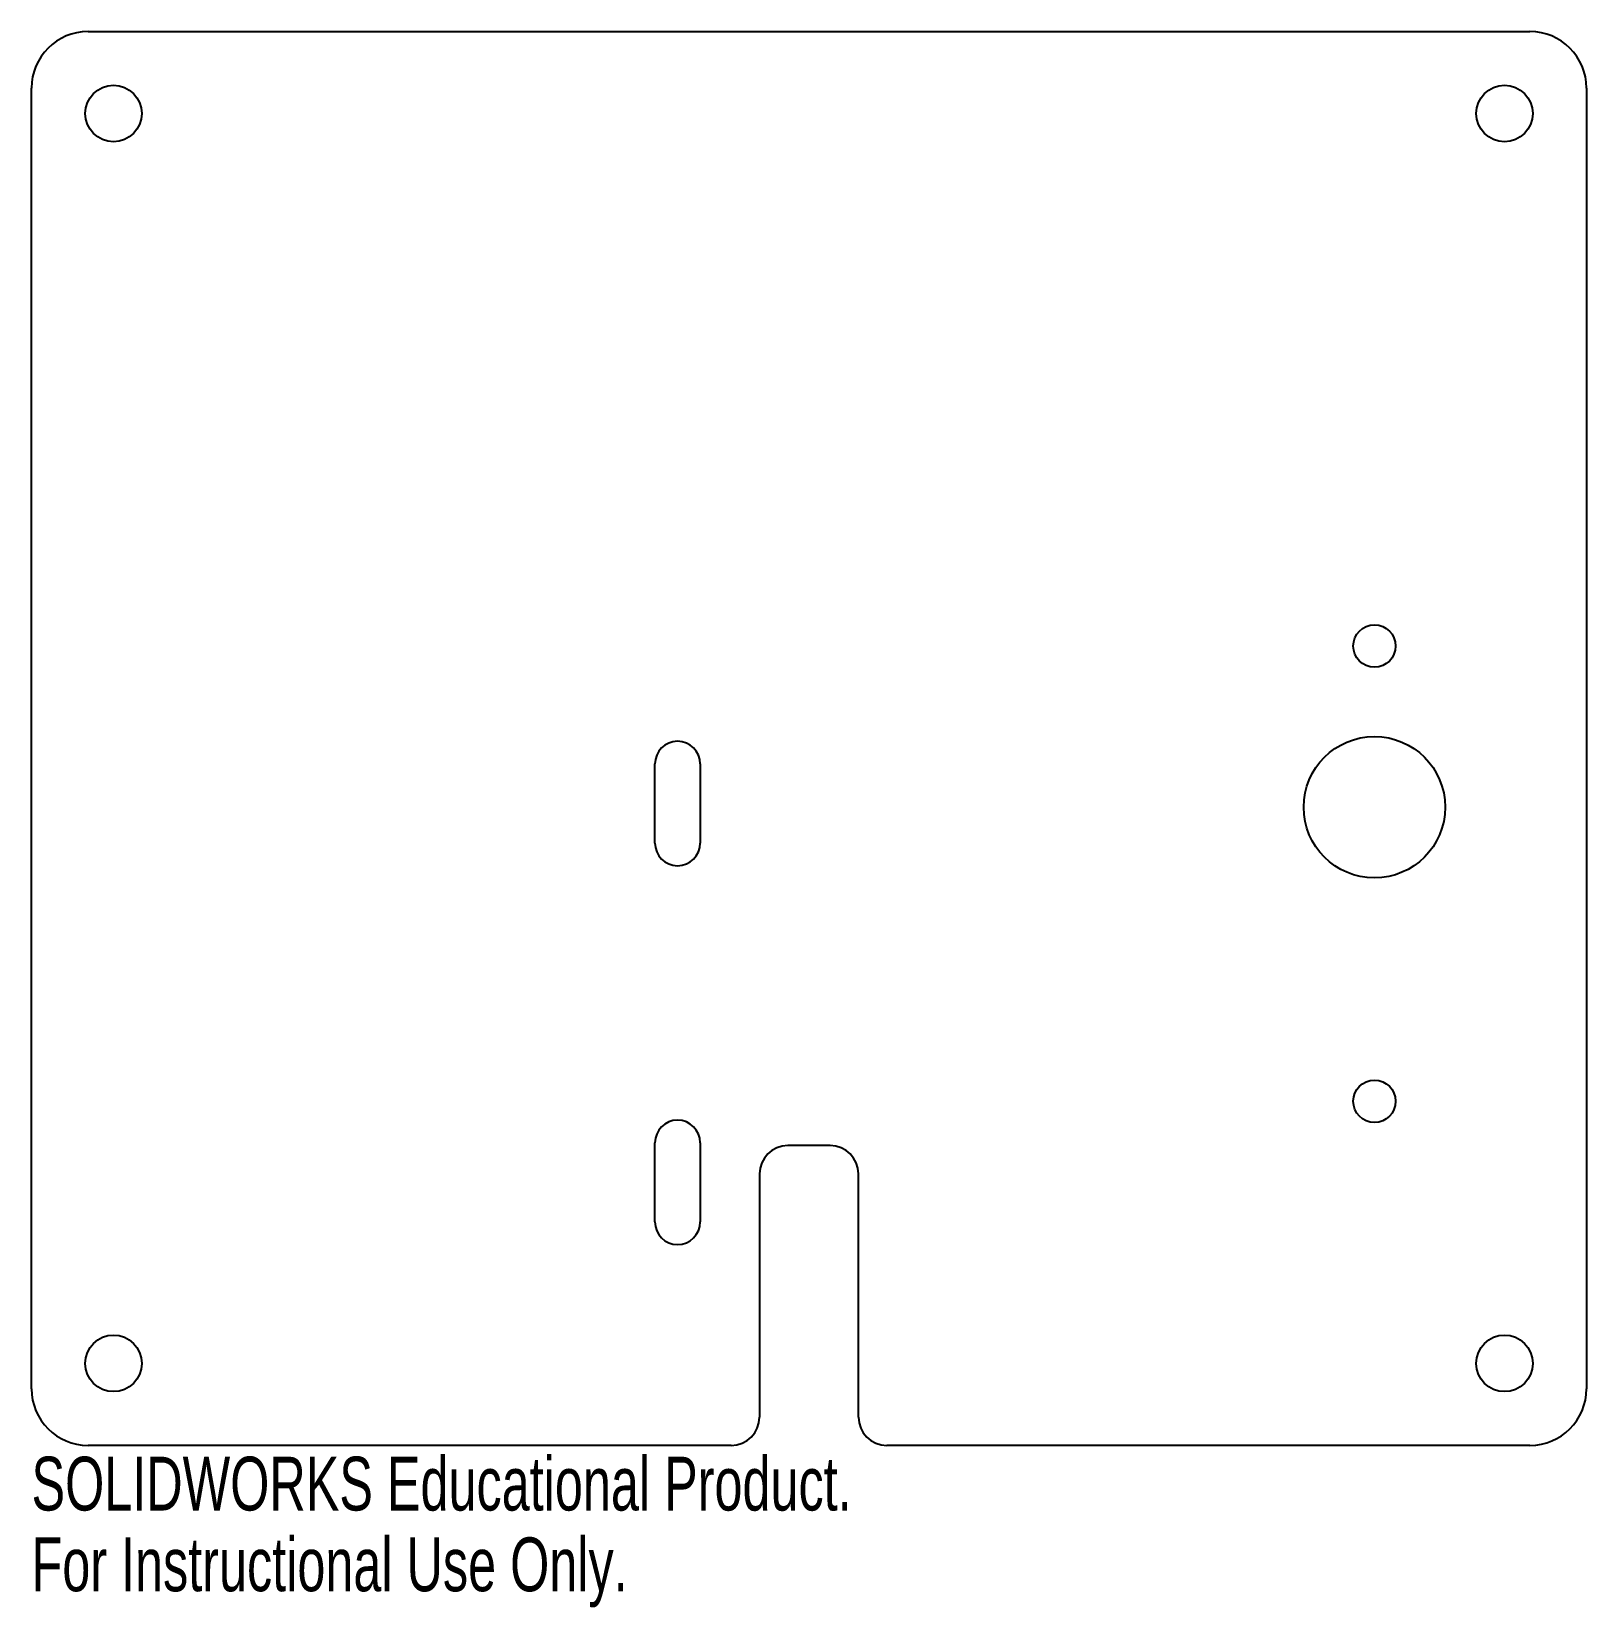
# Model space of a CAD drawing. Header units: inches. Extents: x -2.75 to 2.75, y -3.07 to 2.5.
import ezdxf

# ---------------------------------------------------------------- set-up
doc = ezdxf.new("R2010")
doc.units = ezdxf.units.IN
doc.header["$MEASUREMENT"] = 0
doc.styles.add('SLDTEXTSTYLE0', font='TXT', dxfattribs={"width": 0.7})

msp = doc.modelspace()

# ---------------------------------------------------------------- linework, layer by layer
at = {"color": 7, "linetype": 'Continuous', "lineweight": 25}
for p, q in [((-2.55, 2.5), (2.55, 2.5)), ((-2.75, -2.3), (-2.75, 2.3)), ((2.75, 2.3), (2.75, -2.3)), ((-0.545, -0.37), (-0.545, -0.09)), ((-0.385, -0.09), (-0.385, -0.37)), ((-0.545, -1.71), (-0.545, -1.43)), ((-0.385, -1.43), (-0.385, -1.71)), ((0.075, -1.44), (-0.075, -1.44)), ((-0.175, -1.54), (-0.175, -2.4)), ((0.175, -2.4), (0.175, -1.54)), ((-0.275, -2.5), (-2.55, -2.5)), ((2.55, -2.5), (0.275, -2.5))]:
    msp.add_line(p, q, dxfattribs=at)
for centre, radius in [((-2.46, 2.21), 0.1), ((2.46, 2.21), 0.1), ((2, 0.3269), 0.075), ((2, -0.2431), 0.25), ((2, -1.2831), 0.075), ((-2.46, -2.21), 0.1), ((2.46, -2.21), 0.1)]:
    msp.add_circle(centre, radius, dxfattribs=at)
for centre, radius, start, end in [((-2.55, 2.3), 0.2, 90, 180), ((2.55, 2.3), 0.2, 0, 90), ((-0.465, -0.09), 0.08, 0, 180), ((-0.465, -0.37), 0.08, 180, 0), ((-0.465, -1.43), 0.08, 0, 180), ((-0.075, -1.54), 0.1, 90, 180), ((0.075, -1.54), 0.1, 0, 90), ((-0.465, -1.71), 0.08, 180, 0), ((-2.55, -2.3), 0.2, 180, 270), ((2.55, -2.3), 0.2, 270, 0), ((-0.275, -2.4), 0.1, 270, 0), ((0.275, -2.4), 0.1, 180, 270)]:
    msp.add_arc(centre, radius, start, end, dxfattribs=at)

# ---------------------------------------------------------------- texts
at = {"color": 7, "linetype": 'Continuous', "char_height": 0.1903, "attachment_point": 1, "style": 'SLDTEXTSTYLE0'}
for s, insert in [('SOLIDWORKS Educational Product.', (-2.75, -2.5401)), ('For Instructional Use Only.', (-2.75, -2.8256))]:
    msp.add_mtext(s, dxfattribs=dict(at, insert=insert))

doc.saveas('drawing.dxf')
